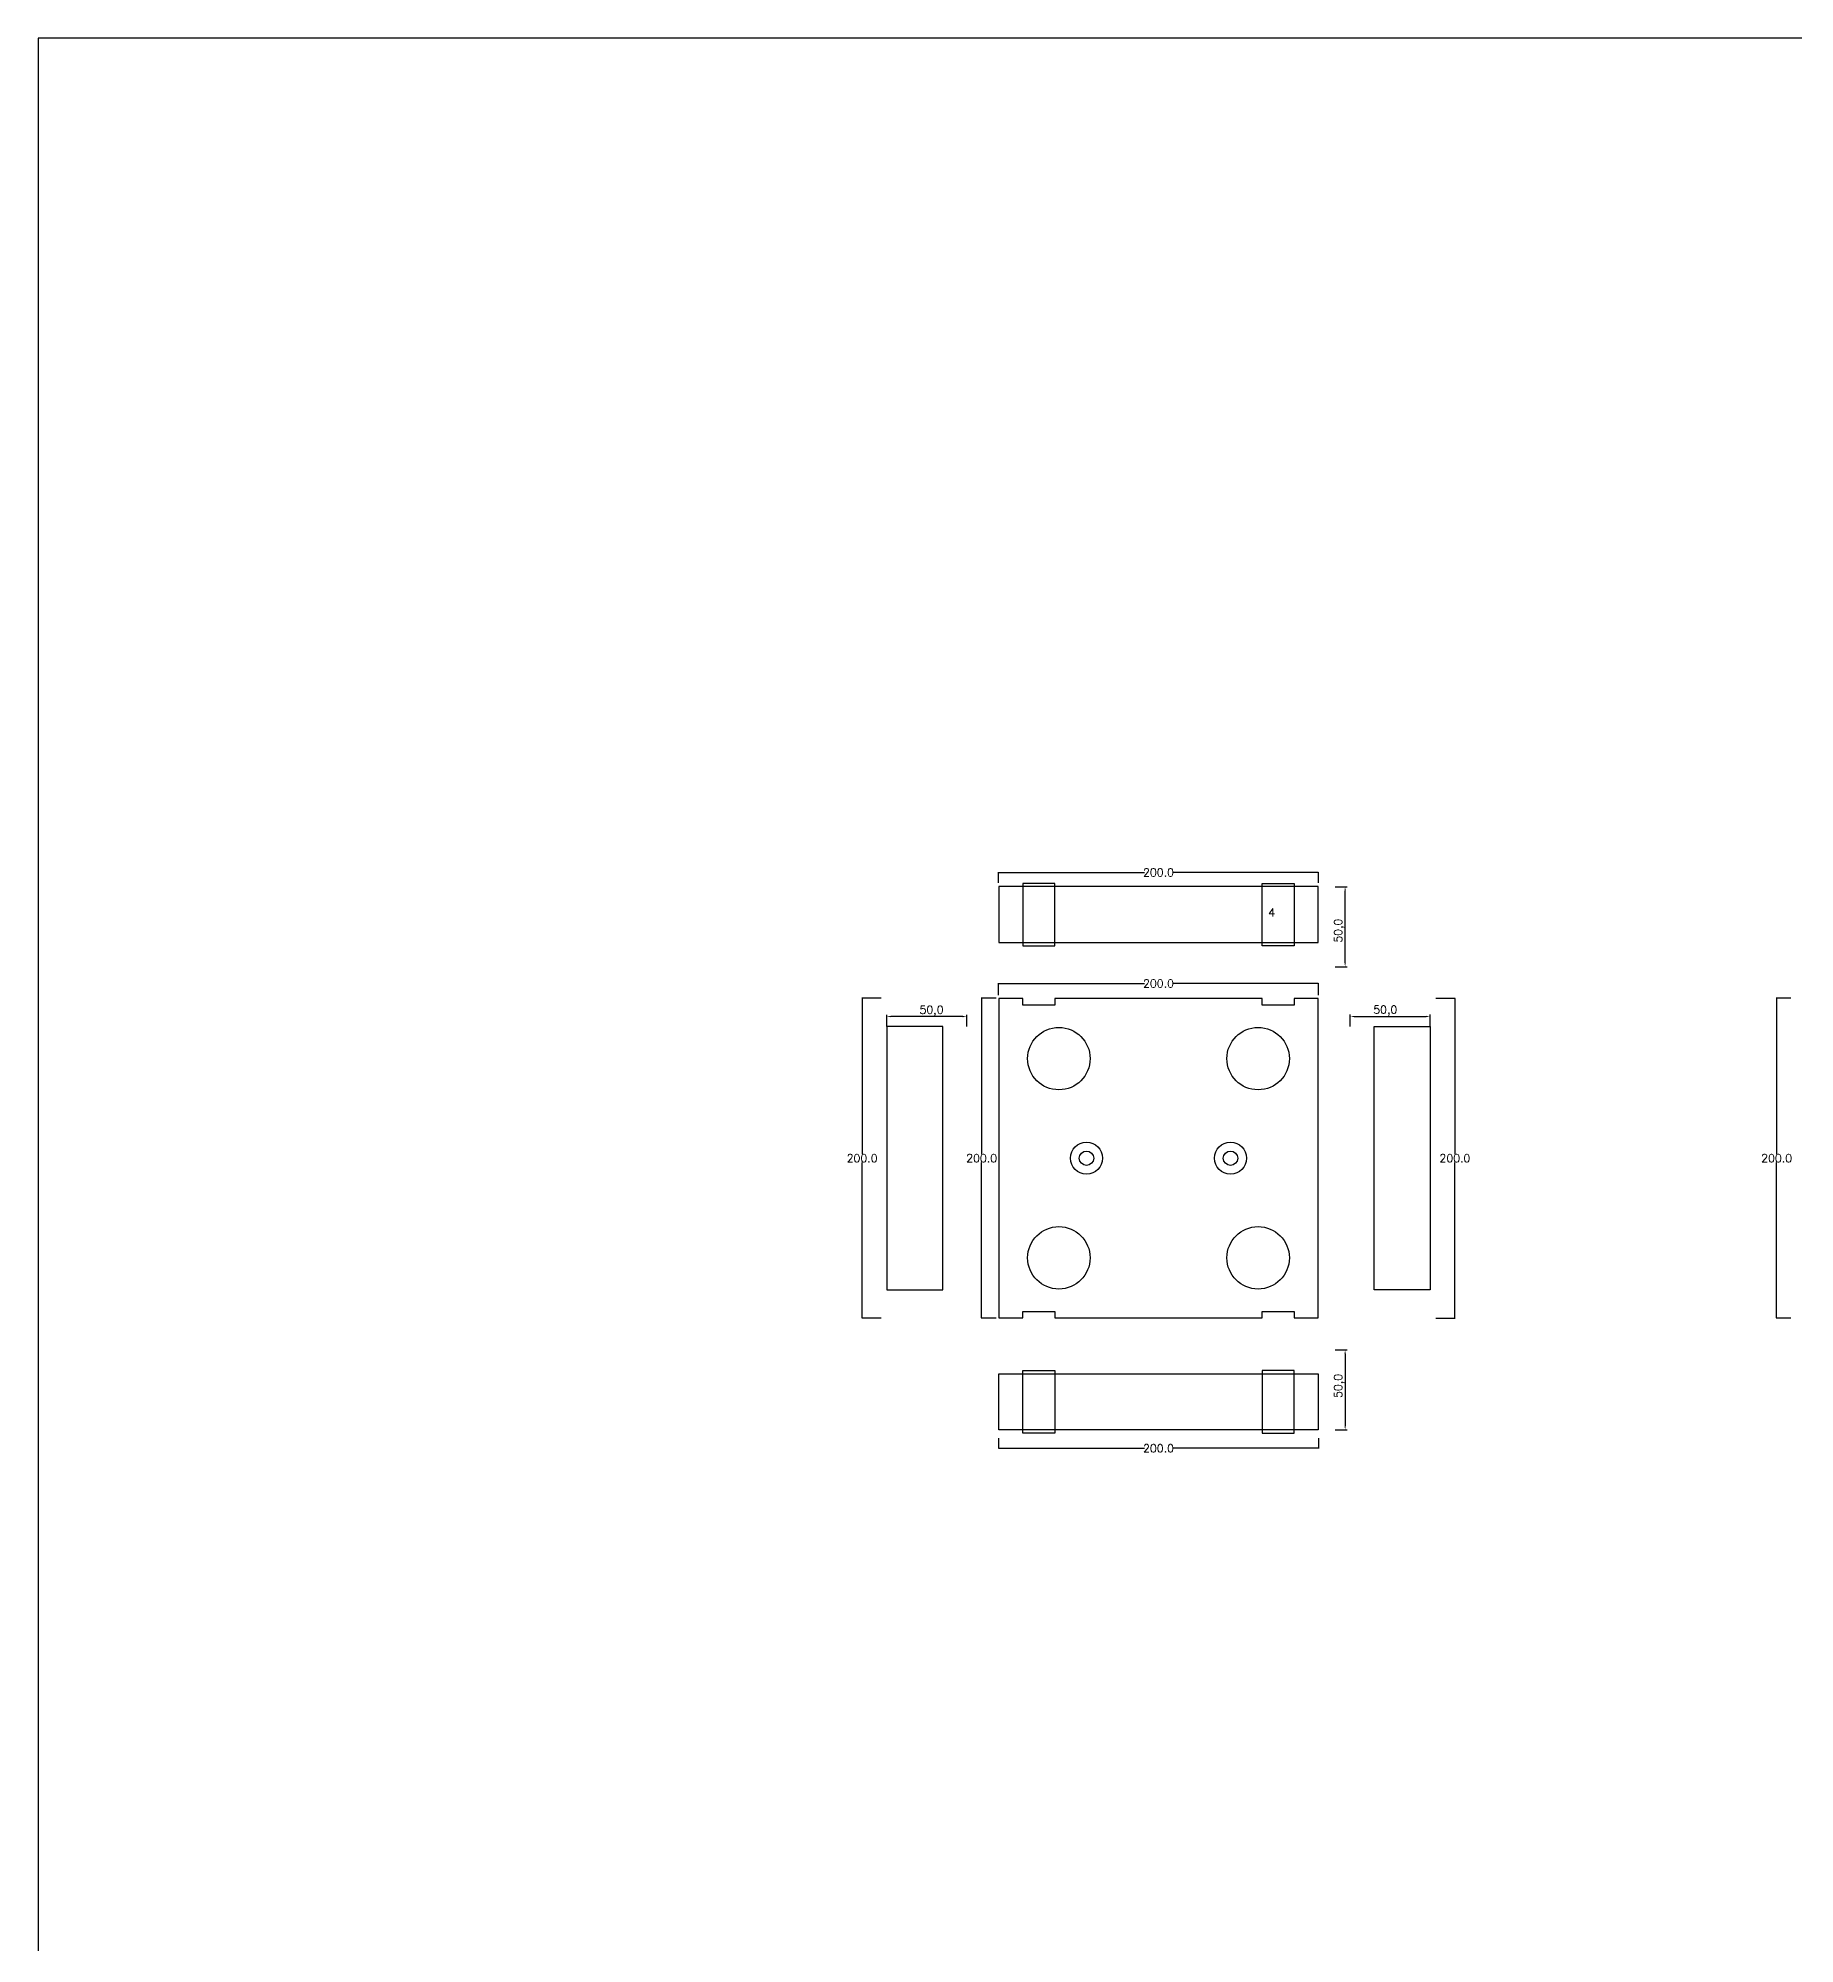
# Model space of a CAD drawing. Header units: millimetres. Extents: x 37110 to 56310, y -3510 to 5490.
# Drawn here: x 37110 to 38208, y 4299 to 5490 of the extents above; entities that cross this region are included whole.
import ezdxf

# ---------------------------------------------------------------- set-up
doc = ezdxf.new("R2010")
doc.units = ezdxf.units.MM
for name, color, linetype in [('TEXT', 3, 'Continuous'), ('볼트 구멍', 7, 'Continuous'), ('치구', 7, 'Continuous'), ('치수', 7, 'Continuous')]:
    doc.layers.add(name, color=color, linetype=linetype)
doc.styles.get("Standard").update_dxf_attribs({"font": 'txt.shx', "bigfont": 'whgtxt.shx'})
doc.dimstyles.new('ISO-25', dxfattribs={"dimtxt": 2.5, "dimasz": 2.5, "dimexe": 1.25, "dimexo": 0.625, "dimtad": 1, "dimtxsty": 'Standard', "dimcen": 2.5, "dimadec": 0, "dimazin": 0, "dimtfac": 1, "dimtmove": 0, "dimatfit": 3, "dimfxl": 0, "dimarcsym": 0})
doc.dimstyles.get("Standard").update_dxf_attribs({"dimtxt": 7, "dimasz": 0.18, "dimexe": 0.18, "dimexo": 0.0625, "dimgap": 0.09, "dimtad": 0, "dimtih": 1, "dimtoh": 1, "dimdec": 1, "dimzin": 0, "dimdsep": 46, "dimtxsty": 'Standard', "dimcen": 0.09, "dimadec": 0, "dimazin": 0, "dimtfac": 1, "dimtdec": 1, "dimtofl": 0, "dimtmove": 0, "dimatfit": 3, "dimfxl": 0, "dimtolj": 1, "dimtzin": 0, "dimarcsym": 0})

# ---------------------------------------------------------------- blocks, each defined once
blk = doc.blocks.new('*D1550')
at = {"layer": 'Defpoints', "color": 0, "linetype": 'Continuous'}
for p in [(37708.5, 4890), (37699.5, 4690), (37708.5, 4690)]:
    blk.add_point(p, dxfattribs=at)
at = {"layer": '치수', "color": 0, "linetype": 'Continuous', "lineweight": -2}
for p, q in [((37708.5, 4890), (37699.3, 4890)), ((37699.5, 4889.8), (37699.5, 4792.6)), ((37699.5, 4690.2), (37699.5, 4787.4)), ((37708.5, 4690), (37699.3, 4690))]:
    blk.add_line(p, q, dxfattribs=at)
at = {"layer": '치수', "color": 0, "linetype": 'Continuous'}
for points in [[(37699.4, 4889.8), (37699.5, 4889.8), (37699.5, 4890)], [(37699.4, 4690.2), (37699.5, 4690.2), (37699.5, 4690)]]:
    blk.add_solid(points, dxfattribs=at)
at = {"layer": '치수', "color": 0, "linetype": 'Continuous', "insert": (37699.5, 4790), "char_height": 5, "attachment_point": 5}
blk.add_mtext('\\A1;200.0', dxfattribs=at)
blk = doc.blocks.new('*D1551')
at = {"layer": 'Defpoints', "color": 0, "linetype": 'Continuous'}
for p in [(37983.1, 4890), (37983.1, 4690), (37995.2, 4690)]:
    blk.add_point(p, dxfattribs=at)
at = {"layer": '치수', "color": 0, "linetype": 'Continuous', "lineweight": -2}
for p, q in [((37983.2, 4890), (37995.4, 4890)), ((37995.2, 4889.8), (37995.2, 4792.6)), ((37995.2, 4690.2), (37995.2, 4787.4)), ((37983.2, 4690), (37995.4, 4690))]:
    blk.add_line(p, q, dxfattribs=at)
at = {"layer": '치수', "color": 0, "linetype": 'Continuous'}
for points in [[(37995.2, 4889.8), (37995.2, 4889.8), (37995.2, 4890)], [(37995.2, 4690.2), (37995.2, 4690.2), (37995.2, 4690)]]:
    blk.add_solid(points, dxfattribs=at)
at = {"layer": '치수', "color": 0, "linetype": 'Continuous', "insert": (37995.2, 4790), "char_height": 5, "attachment_point": 5}
blk.add_mtext('\\A1;200.0', dxfattribs=at)
blk = doc.blocks.new('*D1552')
at = {"layer": 'Defpoints', "color": 0, "linetype": 'Continuous'}
for p in [(38205.1, 4890), (38196.2, 4690), (38205.1, 4690)]:
    blk.add_point(p, dxfattribs=at)
at = {"layer": '치수', "color": 0, "linetype": 'Continuous', "lineweight": -2}
for p, q in [((38205, 4890), (38196, 4890)), ((38196.2, 4889.8), (38196.2, 4792.6)), ((38196.2, 4690.2), (38196.2, 4787.4)), ((38205, 4690), (38196, 4690))]:
    blk.add_line(p, q, dxfattribs=at)
at = {"layer": '치수', "color": 0, "linetype": 'Continuous'}
for points in [[(38196.2, 4889.8), (38196.2, 4889.8), (38196.2, 4890)], [(38196.2, 4690.2), (38196.2, 4690.2), (38196.2, 4690)]]:
    blk.add_solid(points, dxfattribs=at)
at = {"layer": '치수', "color": 0, "linetype": 'Continuous', "insert": (38196.2, 4790), "char_height": 5, "attachment_point": 5}
blk.add_mtext('\\A1;200.0', dxfattribs=at)
blk = doc.blocks.new('*D1553')
at = {"layer": 'Defpoints', "color": 0, "linetype": 'Continuous'}
for p in [(37636.9, 4890), (37624.8, 4690), (37636.9, 4690)]:
    blk.add_point(p, dxfattribs=at)
at = {"layer": '치수', "color": 0, "linetype": 'Continuous', "lineweight": -2}
for p, q in [((37636.8, 4890), (37624.6, 4890)), ((37624.8, 4889.8), (37624.8, 4792.6)), ((37624.8, 4690.2), (37624.8, 4787.4)), ((37636.8, 4690), (37624.6, 4690))]:
    blk.add_line(p, q, dxfattribs=at)
at = {"layer": '치수', "color": 0, "linetype": 'Continuous'}
for points in [[(37624.8, 4889.8), (37624.8, 4889.8), (37624.8, 4890)], [(37624.8, 4690.2), (37624.8, 4690.2), (37624.8, 4690)]]:
    blk.add_solid(points, dxfattribs=at)
at = {"layer": '치수', "color": 0, "linetype": 'Continuous', "insert": (37624.8, 4790), "char_height": 5, "attachment_point": 5}
blk.add_mtext('\\A1;200.0', dxfattribs=at)
blk = doc.blocks.new('*D1613')
at = {"layer": 'Defpoints', "color": 0}
for p in [(37919.7, 4670.2), (37919.7, 4620.2), (37926.6, 4620.2)]:
    blk.add_point(p, dxfattribs=at)
at = {"layer": '치수', "color": 0, "lineweight": -2}
for p, q in [((37920.3, 4670.2), (37927.8, 4670.2)), ((37926.6, 4667.7), (37926.6, 4622.7)), ((37920.3, 4620.2), (37927.8, 4620.2))]:
    blk.add_line(p, q, dxfattribs=at)
at = {"layer": '치수', "color": 0}
for points in [[(37926.2, 4667.7), (37927, 4667.7), (37926.6, 4670.2)], [(37926.2, 4622.7), (37927, 4622.7), (37926.6, 4620.2)]]:
    blk.add_solid(points, dxfattribs=at)
at = {"layer": '치수', "color": 0, "insert": (37923, 4647.7), "char_height": 5, "attachment_point": 5, "rotation": 90}
blk.add_mtext('50,0', dxfattribs=at)
blk = doc.blocks.new('*D1614')
at = {"layer": 'Defpoints', "color": 0, "linetype": 'Continuous'}
for p in [(37710, 4615.1), (37910, 4615.1), (37910, 4608.7)]:
    blk.add_point(p, dxfattribs=at)
at = {"layer": '치수', "color": 0, "linetype": 'Continuous', "lineweight": -2}
for p, q in [((37710, 4615.1), (37710, 4608.6)), ((37910, 4615.1), (37910, 4608.6)), ((37710.2, 4608.7), (37801.2, 4608.7)), ((37909.8, 4608.7), (37818.8, 4608.7))]:
    blk.add_line(p, q, dxfattribs=at)
at = {"layer": '치수', "color": 0, "linetype": 'Continuous'}
for points in [[(37710.2, 4608.8), (37710.2, 4608.7), (37710, 4608.7)], [(37909.8, 4608.8), (37909.8, 4608.7), (37910, 4608.7)]]:
    blk.add_solid(points, dxfattribs=at)
at = {"layer": '치수', "color": 0, "linetype": 'Continuous', "insert": (37810, 4608.7), "char_height": 5, "attachment_point": 5}
blk.add_mtext('\\A1;200.0', dxfattribs=at)
blk = doc.blocks.new('*D2076')
at = {"layer": 'Defpoints', "color": 0}
for p in [(37640.2, 4878.5), (37640.2, 4871.8), (37690.2, 4871.7)]:
    blk.add_point(p, dxfattribs=at)
at = {"layer": '치수', "color": 0, "lineweight": -2}
for p, q in [((37640.2, 4872.4), (37640.2, 4879.7)), ((37687.7, 4878.5), (37642.7, 4878.5)), ((37690.2, 4872.3), (37690.2, 4879.7))]:
    blk.add_line(p, q, dxfattribs=at)
at = {"layer": '치수', "color": 0}
for points in [[(37642.7, 4878.9), (37642.7, 4878.1), (37640.2, 4878.5)], [(37687.7, 4878.9), (37687.7, 4878.1), (37690.2, 4878.5)]]:
    blk.add_solid(points, dxfattribs=at)
at = {"layer": '치수', "color": 0, "insert": (37668.2, 4882), "char_height": 5, "attachment_point": 5}
blk.add_mtext('50,0', dxfattribs=at)
blk = doc.blocks.new('*D2077')
at = {"layer": 'Defpoints', "color": 0, "linetype": 'Continuous'}
for p in [(37910, 4899.2), (37710, 4891.8), (37910, 4891.8)]:
    blk.add_point(p, dxfattribs=at)
at = {"layer": '치수', "color": 0, "linetype": 'Continuous', "lineweight": -2}
for p, q in [((37710, 4891.9), (37710, 4899.4)), ((37710.2, 4899.2), (37801.2, 4899.2)), ((37909.8, 4899.2), (37818.8, 4899.2)), ((37910, 4891.9), (37910, 4899.4))]:
    blk.add_line(p, q, dxfattribs=at)
at = {"layer": '치수', "color": 0, "linetype": 'Continuous'}
for points in [[(37710.2, 4899.3), (37710.2, 4899.2), (37710, 4899.2)], [(37909.8, 4899.3), (37909.8, 4899.2), (37910, 4899.2)]]:
    blk.add_solid(points, dxfattribs=at)
at = {"layer": '치수', "color": 0, "linetype": 'Continuous', "insert": (37810, 4899.2), "char_height": 5, "attachment_point": 5}
blk.add_mtext('\\A1;200.0', dxfattribs=at)
blk = doc.blocks.new('*D2078')
at = {"layer": 'Defpoints', "color": 0, "linetype": 'Continuous'}
for p in [(37910, 4968.6), (37710, 4962.2), (37910, 4962.2)]:
    blk.add_point(p, dxfattribs=at)
at = {"layer": '치수', "color": 0, "linetype": 'Continuous', "lineweight": -2}
for p, q in [((37710, 4962.2), (37710, 4968.8)), ((37710.2, 4968.6), (37801.2, 4968.6)), ((37909.8, 4968.6), (37818.8, 4968.6)), ((37910, 4962.2), (37910, 4968.8))]:
    blk.add_line(p, q, dxfattribs=at)
at = {"layer": '치수', "color": 0, "linetype": 'Continuous'}
for points in [[(37710.2, 4968.6), (37710.2, 4968.5), (37710, 4968.6)], [(37909.8, 4968.6), (37909.8, 4968.5), (37910, 4968.6)]]:
    blk.add_solid(points, dxfattribs=at)
at = {"layer": '치수', "color": 0, "linetype": 'Continuous', "insert": (37810, 4968.6), "char_height": 5, "attachment_point": 5}
blk.add_mtext('\\A1;200.0', dxfattribs=at)
blk = doc.blocks.new('*D2079')
at = {"layer": 'Defpoints', "color": 0}
for p in [(37919.7, 4959.7), (37926.6, 4959.7), (37919.7, 4909.7)]:
    blk.add_point(p, dxfattribs=at)
at = {"layer": '치수', "color": 0, "lineweight": -2}
for p, q in [((37920.3, 4959.7), (37927.8, 4959.7)), ((37926.6, 4912.2), (37926.6, 4957.2)), ((37920.3, 4909.7), (37927.8, 4909.7))]:
    blk.add_line(p, q, dxfattribs=at)
at = {"layer": '치수', "color": 0}
for points in [[(37926.2, 4957.2), (37927, 4957.2), (37926.6, 4959.7)], [(37926.2, 4912.2), (37927, 4912.2), (37926.6, 4909.7)]]:
    blk.add_solid(points, dxfattribs=at)
at = {"layer": '치수', "color": 0, "insert": (37923, 4932.2), "char_height": 5, "attachment_point": 5, "rotation": 90}
blk.add_mtext('50,0', dxfattribs=at)
blk = doc.blocks.new('*D2080')
at = {"layer": 'Defpoints', "color": 0}
for p in [(37929.7, 4871.8), (37979.7, 4878.6), (37979.7, 4871.8)]:
    blk.add_point(p, dxfattribs=at)
at = {"layer": '치수', "color": 0, "lineweight": -2}
for p, q in [((37929.7, 4872.4), (37929.7, 4879.8)), ((37932.2, 4878.6), (37977.2, 4878.6)), ((37979.7, 4872.4), (37979.7, 4879.8))]:
    blk.add_line(p, q, dxfattribs=at)
at = {"layer": '치수', "color": 0}
for points in [[(37932.2, 4879), (37932.2, 4878.2), (37929.7, 4878.6)], [(37977.2, 4879), (37977.2, 4878.2), (37979.7, 4878.6)]]:
    blk.add_solid(points, dxfattribs=at)
at = {"layer": '치수', "color": 0, "insert": (37951.7, 4882.1), "char_height": 5, "attachment_point": 5}
blk.add_mtext('50,0', dxfattribs=at)

msp = doc.modelspace()

# ---------------------------------------------------------------- linework, layer by layer
at = {"color": 6}
for p, q in [((56310, 5490), (37110, 5490)), ((37110, 5490), (37110, -3510))]:
    msp.add_line(p, q, dxfattribs=at)
at = {"layer": '볼트 구멍', "color": 2}
for centre in [(37765, 4790), (37855, 4790)]:
    msp.add_circle(centre, 10, dxfattribs=at)
at = {"layer": '볼트 구멍', "color": 3}
for centre in [(37765, 4790), (37855, 4790)]:
    msp.add_circle(centre, 4.5, dxfattribs=at)
at = {"layer": '치구'}
for points in [[(37710.25, 4924.75), (37909.75, 4924.75), (37909.75, 4959.75), (37710.25, 4959.75)], [(37710.25, 4690.25), (37725.25, 4690.25), (37725.25, 4694.25), (37745.25, 4694.25), (37745.25, 4690.25), (37874.75, 4690.25), (37874.75, 4694.25), (37894.75, 4694.25), (37894.75, 4690.25), (37909.75, 4690.25), (37909.75, 4889.75), (37894.75, 4889.75), (37894.75, 4885.75), (37874.75, 4885.75), (37874.75, 4889.75), (37745.25, 4889.75), (37745.25, 4885.75), (37725.25, 4885.75), (37725.25, 4889.75), (37710.25, 4889.75)], [(37675.25, 4872.35), (37640.25, 4872.35), (37640.25, 4707.65), (37675.25, 4707.65)], [(37944.75, 4872.35), (37979.75, 4872.35), (37979.75, 4707.65), (37944.75, 4707.65)], [(37710.25, 4655.25), (37909.75, 4655.25), (37909.75, 4620.25), (37710.25, 4620.25)]]:
    msp.add_lwpolyline(points, close=True, dxfattribs=at)
at = {"layer": '치구', "color": 1}
for points in [[(37725.25, 4922.75), (37745.25, 4922.75), (37745.25, 4961.747), (37725.25, 4961.747)], [(37894.75, 4922.75), (37874.75, 4922.75), (37874.75, 4961.747), (37894.75, 4961.747)], [(37725.25, 4657.25), (37745.25, 4657.25), (37745.25, 4618.253), (37725.25, 4618.253)], [(37894.75, 4657.25), (37874.75, 4657.25), (37874.75, 4618.253), (37894.75, 4618.253)]]:
    msp.add_lwpolyline(points, close=True, dxfattribs=at)
at = {"layer": '치구'}
for centre in [(37747.75, 4852.25), (37872.25, 4852.25), (37747.75, 4727.75), (37872.25, 4727.75)]:
    msp.add_circle(centre, 19.5, dxfattribs=at)

# ---------------------------------------------------------------- texts
at = {"layer": 'TEXT', "color": 1}
msp.add_text('4', height=5, dxfattribs=at).set_placement((37878.562, 4941.052))

# ---------------------------------------------------------------- dimensions: what is measured, and where the dimension line sits
at = {"layer": '치수', "color": 4, "linetype": 'Continuous'}
for base, p1, p2, picture, middle in [((37910, 4968.572), (37710, 4962.175), (37910, 4962.175), '*D2078', (37810, 4968.572)), ((37910, 4608.739), (37710, 4615.137), (37910, 4615.137), '*D1614', (37810, 4608.739))]:
    dim = msp.add_linear_dim(base=base, p1=p1, p2=p2, dimstyle='Standard', override={"dimtxt": 5}, dxfattribs=at)
    dim.commit()
    dim.dimension.update_dxf_attribs({"geometry": picture, "text_midpoint": middle, "dimtype": 160})
at = {"layer": '치수', "color": 4}
for base, p1, p2, angle, picture, middle in [((37926.577, 4959.75), (37919.68, 4909.75), (37919.68, 4959.75), 90, '*D2079', (37926.577, 4932.25)), ((37640.25, 4878.477), (37690.25, 4871.7), (37640.25, 4871.8), 180, '*D2076', (37668.25, 4878.477)), ((37926.577, 4620.25), (37919.68, 4670.25), (37919.68, 4620.25), 270, '*D1613', (37926.577, 4647.75))]:
    dim = msp.add_linear_dim(base=base, p1=p1, p2=p2, angle=angle, dimstyle='ISO-25', override={"dimtxt": 5, "dimdec": 1, "dimzin": 0, "dimtdec": 1}, dxfattribs=at)
    dim.commit()
    dim.dimension.update_dxf_attribs({"geometry": picture, "text_midpoint": middle, "dimtype": 160})
at = {"layer": '치수', "color": 4, "linetype": 'Continuous'}
dim = msp.add_linear_dim(base=(37910, 4899.222), p1=(37710, 4891.825), p2=(37910, 4891.825), dimstyle='Standard', override={"dimtxt": 5}, dxfattribs=at)
dim.commit()
dim.dimension.update_dxf_attribs({"geometry": '*D2077', "text_midpoint": (37810, 4899.222)})
for base, p1, p2, picture, middle in [((37624.782, 4690), (37636.852, 4890), (37636.852, 4690), '*D1553', (37624.782, 4790)), ((37699.47, 4690), (37708.54, 4890), (37708.54, 4690), '*D1550', (37699.47, 4790)), ((37995.218, 4690), (37983.148, 4890), (37983.148, 4690), '*D1551', (37995.218, 4790)), ((38196.204, 4690), (38205.109, 4890), (38205.109, 4690), '*D1552', (38196.204, 4790))]:
    dim = msp.add_linear_dim(base=base, p1=p1, p2=p2, angle=90, dimstyle='Standard', override={"dimtxt": 5}, dxfattribs=at)
    dim.commit()
    dim.dimension.update_dxf_attribs({"geometry": picture, "text_midpoint": middle})
at = {"layer": '치수', "color": 4}
dim = msp.add_linear_dim(base=(37979.75, 4878.577), p1=(37929.75, 4871.8), p2=(37979.75, 4871.8), dimstyle='ISO-25', override={"dimtxt": 5, "dimdec": 1, "dimzin": 0, "dimtdec": 1}, dxfattribs=at)
dim.commit()
dim.dimension.update_dxf_attribs({"geometry": '*D2080', "text_midpoint": (37951.75, 4878.577), "dimtype": 160})

doc.saveas('drawing.dxf')
